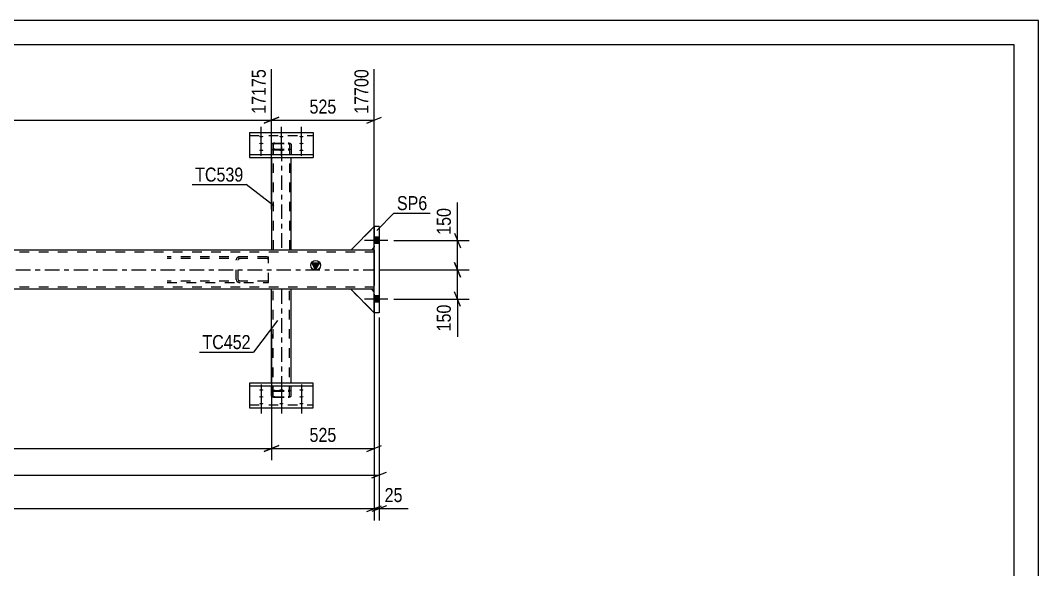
# Model space of a CAD drawing. Header units: millimetres. Extents: x -63 to 778, y -435 to 159.
# Drawn here: x 570.2 to 778.4, y 47.2 to 159.5 of the extents above; entities that cross this region are included whole.
import ezdxf

# ---------------------------------------------------------------- set-up
doc = ezdxf.new("R2010")
doc.units = ezdxf.units.MM
doc.linetypes.add('DXK_LINE_DOT2', pattern=[3.9198, 1.9599, -1.9599])
doc.linetypes.add('DXK_LINE_DOT3', pattern=[5.9187, 2.979, -0.9799, 0.9799, -0.9799])
doc.styles.add('Arial Narrow', font='ARIALN.TTF', dxfattribs={"height": 0.2})

# ---------------------------------------------------------------- blocks, each defined once
blk = doc.blocks.new('Unknown-570387995-1162')
at = {"color": 5, "linetype": 'Continuous'}
for p, q in [((778.37, 159.5), (-62.63, 159.5)), ((778.37, -434.5), (778.37, 159.5)), ((773.37, 154.5), (-57.63, 154.5)), ((773.37, -429.5), (773.37, 154.5))]:
    blk.add_line(p, q, dxfattribs=at)
blk = doc.blocks.new('Part-570387995-4173 - 4102')
at = {"linetype": 'Continuous'}
blk.add_hatch(color=2, dxfattribs=at).paths.add_polyline_path([(630.54, 108.53), (629.74, 109.93), (631.34, 109.93)])
at = {"color": 2, "linetype": 'Continuous'}
for p, q in [((621.55, 112.53), (385.53, 112.53)), ((637.74, 112.53), (625.53, 112.53)), ((642.54, 112.53), (641.94, 112.53)), ((642.54, 111.73), (642.54, 105.33)), ((630.54, 108.53), (629.74, 109.93)), ((629.74, 109.93), (631.34, 109.93)), ((631.34, 109.93), (630.54, 108.53)), ((621.55, 104.53), (385.53, 104.53)), ((637.74, 104.53), (625.53, 104.53)), ((642.54, 104.53), (641.94, 104.53))]:
    blk.add_line(p, q, dxfattribs=at)
at = {"color": 7, "linetype": 'DXK_LINE_DOT2'}
for p, q in [((625.53, 112.53), (621.55, 112.53)), ((641.94, 112.53), (637.74, 112.53)), ((642.54, 112.53), (642.54, 111.73)), ((642.54, 112.53), (642.54, 112.3)), ((642.54, 112.13), (12.9, 112.13)), ((642.54, 104.93), (12.9, 104.93)), ((625.53, 104.53), (621.55, 104.53)), ((641.94, 104.53), (637.74, 104.53)), ((642.54, 104.53), (642.54, 105.33))]:
    blk.add_line(p, q, dxfattribs=at)
at = {"color": 7, "linetype": 'DXK_LINE_DOT3'}
blk.add_line((12.9, 108.53), (642.54, 108.53), dxfattribs=at)
at = {"color": 2, "linetype": 'Continuous'}
blk.add_circle((630.54, 109.43), 1, dxfattribs=at)
blk = doc.blocks.new('Part-570387995-4179 - 4102')
at = {"color": 2, "linetype": 'Continuous'}
for p, q in [((637.74, 112.53), (642.54, 117.33)), ((641.94, 112.53), (637.74, 112.53)), ((642.54, 113.13), (641.94, 112.53))]:
    blk.add_line(p, q, dxfattribs=at)
at = {"color": 7, "linetype": 'DXK_LINE_DOT2'}
blk.add_line((642.54, 113.13), (642.54, 117.33), dxfattribs=at)
blk = doc.blocks.new('Part-570387995-4244 - 4102')
at = {"color": 2, "linetype": 'Continuous'}
for p, q in [((617.04, 136.55), (630.04, 136.55)), ((617.04, 136.55), (617.04, 131.5)), ((630.04, 136.55), (630.04, 131.5)), ((617.04, 132.1), (630.04, 132.1)), ((617.04, 131.5), (630.04, 131.5))]:
    blk.add_line(p, q, dxfattribs=at)
at = {"color": 7, "linetype": 'DXK_LINE_DOT2'}
blk.add_line((617.04, 135.95), (630.04, 135.95), dxfattribs=at)
blk = doc.blocks.new('Part-570387995-4185 - 4102')
at = {"color": 7, "linetype": 'DXK_LINE_DOT2'}
for p, q in [((641.94, 104.53), (637.74, 104.53)), ((637.74, 104.53), (642.54, 99.73)), ((642.54, 103.93), (641.94, 104.53)), ((642.54, 99.73), (642.54, 103.93))]:
    blk.add_line(p, q, dxfattribs=at)
blk = doc.blocks.new('Bolt-570387995-4123 - 4102')
at = {"linetype": 'Continuous'}
for points in [[(642.54, 115.19), (642.54, 113.87), (643.54, 113.87), (643.54, 115.19)], [(642.54, 115.19), (642.54, 113.87), (643.54, 113.87), (643.54, 115.19)], [(642.54, 103.19), (642.54, 101.87), (643.54, 101.87), (643.54, 103.19)], [(642.54, 103.19), (642.54, 101.87), (643.54, 101.87), (643.54, 103.19)]]:
    blk.add_hatch(color=1, dxfattribs=at).paths.add_polyline_path(points)
at = {"color": 1, "linetype": 'Continuous'}
for p, q in [((645.3, 114.53), (640.54, 114.53)), ((645.3, 114.53), (640.54, 114.53)), ((643.54, 115.19), (642.54, 115.19)), ((643.54, 115.19), (642.54, 115.19)), ((643.54, 113.87), (642.54, 113.87)), ((643.54, 113.87), (642.54, 113.87)), ((645.3, 102.53), (640.54, 102.53)), ((645.3, 102.53), (640.54, 102.53)), ((643.54, 103.19), (642.54, 103.19)), ((643.54, 103.19), (642.54, 103.19)), ((643.54, 101.87), (642.54, 101.87)), ((643.54, 101.87), (642.54, 101.87))]:
    blk.add_line(p, q, dxfattribs=at)
blk = doc.blocks.new('Part-570387995-4188 - 4102')
at = {"color": 2, "linetype": 'Continuous'}
for p, q in [((641.94, 104.53), (637.74, 104.53)), ((637.74, 104.53), (642.54, 99.73)), ((642.54, 103.93), (641.94, 104.53))]:
    blk.add_line(p, q, dxfattribs=at)
at = {"color": 7, "linetype": 'DXK_LINE_DOT2'}
blk.add_line((642.54, 99.73), (642.54, 103.93), dxfattribs=at)
blk = doc.blocks.new('Bolt-570387995-4124 - 4102')
at = {"linetype": 'Continuous'}
for points in [[(619.44, 135.58), (619.35, 135.58), (619.26, 135.59), (619.18, 135.61), (619.11, 135.63), (619.06, 135.66), (619.02, 135.68), (619, 135.71), (619, 135.75), (619.02, 135.78), (619.06, 135.81), (619.11, 135.83), (619.18, 135.85), (619.26, 135.87), (619.35, 135.88), (619.44, 135.88), (619.53, 135.88), (619.62, 135.87), (619.7, 135.85), (619.77, 135.83), (619.82, 135.81), (619.86, 135.78), (619.88, 135.75), (619.88, 135.71), (619.86, 135.68), (619.82, 135.66), (619.77, 135.63), (619.7, 135.61), (619.62, 135.59), (619.53, 135.58)], [(623.54, 135.58), (623.45, 135.58), (623.36, 135.59), (623.28, 135.61), (623.21, 135.63), (623.16, 135.66), (623.12, 135.68), (623.1, 135.71), (623.1, 135.75), (623.12, 135.78), (623.16, 135.81), (623.21, 135.83), (623.28, 135.85), (623.36, 135.87), (623.45, 135.88), (623.54, 135.88), (623.63, 135.88), (623.72, 135.87), (623.8, 135.85), (623.87, 135.83), (623.92, 135.81), (623.96, 135.78), (623.98, 135.75), (623.98, 135.71), (623.96, 135.68), (623.92, 135.66), (623.87, 135.63), (623.8, 135.61), (623.72, 135.59), (623.63, 135.58)], [(627.64, 135.58), (627.55, 135.58), (627.46, 135.59), (627.38, 135.61), (627.31, 135.63), (627.26, 135.66), (627.22, 135.68), (627.2, 135.71), (627.2, 135.75), (627.22, 135.78), (627.26, 135.81), (627.31, 135.83), (627.38, 135.85), (627.46, 135.87), (627.55, 135.88), (627.64, 135.88), (627.73, 135.88), (627.82, 135.87), (627.9, 135.85), (627.97, 135.83), (628.02, 135.81), (628.06, 135.78), (628.08, 135.75), (628.08, 135.71), (628.06, 135.68), (628.02, 135.66), (627.97, 135.63), (627.9, 135.61), (627.82, 135.59), (627.73, 135.58)], [(619.44, 134.18), (619.35, 134.18), (619.26, 134.19), (619.18, 134.21), (619.11, 134.23), (619.06, 134.25), (619.02, 134.28), (619, 134.31), (619, 134.34), (619.02, 134.37), (619.06, 134.4), (619.11, 134.43), (619.18, 134.45), (619.26, 134.47), (619.35, 134.48), (619.44, 134.48), (619.53, 134.48), (619.62, 134.47), (619.7, 134.45), (619.77, 134.43), (619.82, 134.4), (619.86, 134.37), (619.88, 134.34), (619.88, 134.31), (619.86, 134.28), (619.82, 134.25), (619.77, 134.23), (619.7, 134.21), (619.62, 134.19), (619.53, 134.18)], [(627.64, 134.18), (627.55, 134.18), (627.46, 134.19), (627.38, 134.21), (627.31, 134.23), (627.26, 134.25), (627.22, 134.28), (627.2, 134.31), (627.2, 134.34), (627.22, 134.37), (627.26, 134.4), (627.31, 134.43), (627.38, 134.45), (627.46, 134.47), (627.55, 134.48), (627.64, 134.48), (627.73, 134.48), (627.82, 134.47), (627.9, 134.45), (627.97, 134.43), (628.02, 134.4), (628.06, 134.37), (628.08, 134.34), (628.08, 134.31), (628.06, 134.28), (628.02, 134.25), (627.97, 134.23), (627.9, 134.21), (627.82, 134.19), (627.73, 134.18)], [(619.44, 132.78), (619.35, 132.78), (619.26, 132.79), (619.18, 132.8), (619.11, 132.82), (619.06, 132.85), (619.02, 132.88), (619, 132.91), (619, 132.94), (619.02, 132.97), (619.06, 133), (619.11, 133.03), (619.18, 133.05), (619.26, 133.06), (619.35, 133.07), (619.44, 133.08), (619.53, 133.07), (619.62, 133.06), (619.7, 133.05), (619.77, 133.03), (619.82, 133), (619.86, 132.97), (619.88, 132.94), (619.88, 132.91), (619.86, 132.88), (619.82, 132.85), (619.77, 132.82), (619.7, 132.8), (619.62, 132.79), (619.53, 132.78)], [(623.54, 132.78), (623.45, 132.78), (623.36, 132.79), (623.28, 132.8), (623.21, 132.82), (623.16, 132.85), (623.12, 132.88), (623.1, 132.91), (623.1, 132.94), (623.12, 132.97), (623.16, 133), (623.21, 133.03), (623.28, 133.05), (623.36, 133.06), (623.45, 133.07), (623.54, 133.08), (623.63, 133.07), (623.72, 133.06), (623.8, 133.05), (623.87, 133.03), (623.92, 133), (623.96, 132.97), (623.98, 132.94), (623.98, 132.91), (623.96, 132.88), (623.92, 132.85), (623.87, 132.82), (623.8, 132.8), (623.72, 132.79), (623.63, 132.78)], [(627.64, 132.78), (627.55, 132.78), (627.46, 132.79), (627.38, 132.8), (627.31, 132.82), (627.26, 132.85), (627.22, 132.88), (627.2, 132.91), (627.2, 132.94), (627.22, 132.97), (627.26, 133), (627.31, 133.03), (627.38, 133.05), (627.46, 133.06), (627.55, 133.07), (627.64, 133.08), (627.73, 133.07), (627.82, 133.06), (627.9, 133.05), (627.97, 133.03), (628.02, 133), (628.06, 132.97), (628.08, 132.94), (628.08, 132.91), (628.06, 132.88), (628.02, 132.85), (627.97, 132.82), (627.9, 132.8), (627.82, 132.79), (627.73, 132.78)]]:
    blk.add_hatch(color=1, dxfattribs=at).paths.add_polyline_path(points)
at = {"color": 1, "linetype": 'Continuous'}
for p, q in [((619.44, 134.64), (619.44, 137.76)), ((623.54, 134.64), (623.54, 137.76)), ((627.64, 134.64), (627.64, 137.76)), ((619.44, 133.24), (619.44, 136.36)), ((627.64, 133.24), (627.64, 136.36)), ((619.44, 131.84), (619.44, 134.96)), ((623.54, 131.84), (623.54, 134.96)), ((627.64, 131.84), (627.64, 134.96))]:
    blk.add_line(p, q, dxfattribs=at)
blk = doc.blocks.new('Bolt-570387995-4125 - 4102')
at = {"linetype": 'Continuous'}
for points in [[(619.44, 84.1), (619.53, 84.09), (619.62, 84.08), (619.7, 84.07), (619.77, 84.05), (619.82, 84.02), (619.86, 83.99), (619.88, 83.96), (619.88, 83.93), (619.86, 83.9), (619.82, 83.87), (619.77, 83.85), (619.7, 83.82), (619.62, 83.81), (619.53, 83.8), (619.44, 83.8), (619.35, 83.8), (619.26, 83.81), (619.18, 83.82), (619.11, 83.85), (619.06, 83.87), (619.02, 83.9), (619, 83.93), (619, 83.96), (619.02, 83.99), (619.06, 84.02), (619.11, 84.05), (619.18, 84.07), (619.26, 84.08), (619.35, 84.09)], [(623.54, 84.1), (623.63, 84.09), (623.72, 84.08), (623.8, 84.07), (623.87, 84.05), (623.92, 84.02), (623.96, 83.99), (623.98, 83.96), (623.98, 83.93), (623.96, 83.9), (623.92, 83.87), (623.87, 83.85), (623.8, 83.82), (623.72, 83.81), (623.63, 83.8), (623.54, 83.8), (623.45, 83.8), (623.36, 83.81), (623.28, 83.82), (623.21, 83.85), (623.16, 83.87), (623.12, 83.9), (623.1, 83.93), (623.1, 83.96), (623.12, 83.99), (623.16, 84.02), (623.21, 84.05), (623.28, 84.07), (623.36, 84.08), (623.45, 84.09)], [(627.64, 84.1), (627.73, 84.09), (627.82, 84.08), (627.9, 84.07), (627.97, 84.05), (628.02, 84.02), (628.06, 83.99), (628.08, 83.96), (628.08, 83.93), (628.06, 83.9), (628.02, 83.87), (627.97, 83.85), (627.9, 83.82), (627.82, 83.81), (627.73, 83.8), (627.64, 83.8), (627.55, 83.8), (627.46, 83.81), (627.38, 83.82), (627.31, 83.85), (627.26, 83.87), (627.22, 83.9), (627.2, 83.93), (627.2, 83.96), (627.22, 83.99), (627.26, 84.02), (627.31, 84.05), (627.38, 84.07), (627.46, 84.08), (627.55, 84.09)], [(619.44, 82.69), (619.53, 82.69), (619.62, 82.68), (619.7, 82.67), (619.77, 82.64), (619.82, 82.62), (619.86, 82.59), (619.88, 82.56), (619.88, 82.53), (619.86, 82.5), (619.82, 82.47), (619.77, 82.44), (619.7, 82.42), (619.62, 82.41), (619.53, 82.4), (619.44, 82.39), (619.35, 82.4), (619.26, 82.41), (619.18, 82.42), (619.11, 82.44), (619.06, 82.47), (619.02, 82.5), (619, 82.53), (619, 82.56), (619.02, 82.59), (619.06, 82.62), (619.11, 82.64), (619.18, 82.67), (619.26, 82.68), (619.35, 82.69)], [(619.44, 81.29), (619.53, 81.29), (619.62, 81.28), (619.7, 81.26), (619.77, 81.24), (619.82, 81.22), (619.86, 81.19), (619.88, 81.16), (619.88, 81.13), (619.86, 81.09), (619.82, 81.07), (619.77, 81.04), (619.7, 81.02), (619.62, 81), (619.53, 80.99), (619.44, 80.99), (619.35, 80.99), (619.26, 81), (619.18, 81.02), (619.11, 81.04), (619.06, 81.07), (619.02, 81.09), (619, 81.13), (619, 81.16), (619.02, 81.19), (619.06, 81.22), (619.11, 81.24), (619.18, 81.26), (619.26, 81.28), (619.35, 81.29)], [(623.54, 81.29), (623.63, 81.29), (623.72, 81.28), (623.8, 81.26), (623.87, 81.24), (623.92, 81.22), (623.96, 81.19), (623.98, 81.16), (623.98, 81.13), (623.96, 81.09), (623.92, 81.07), (623.87, 81.04), (623.8, 81.02), (623.72, 81), (623.63, 80.99), (623.54, 80.99), (623.45, 80.99), (623.36, 81), (623.28, 81.02), (623.21, 81.04), (623.16, 81.07), (623.12, 81.09), (623.1, 81.13), (623.1, 81.16), (623.12, 81.19), (623.16, 81.22), (623.21, 81.24), (623.28, 81.26), (623.36, 81.28), (623.45, 81.29)], [(627.64, 82.69), (627.73, 82.69), (627.82, 82.68), (627.9, 82.67), (627.97, 82.64), (628.02, 82.62), (628.06, 82.59), (628.08, 82.56), (628.08, 82.53), (628.06, 82.5), (628.02, 82.47), (627.97, 82.44), (627.9, 82.42), (627.82, 82.41), (627.73, 82.4), (627.64, 82.39), (627.55, 82.4), (627.46, 82.41), (627.38, 82.42), (627.31, 82.44), (627.26, 82.47), (627.22, 82.5), (627.2, 82.53), (627.2, 82.56), (627.22, 82.59), (627.26, 82.62), (627.31, 82.64), (627.38, 82.67), (627.46, 82.68), (627.55, 82.69)], [(627.64, 81.29), (627.73, 81.29), (627.82, 81.28), (627.9, 81.26), (627.97, 81.24), (628.02, 81.22), (628.06, 81.19), (628.08, 81.16), (628.08, 81.13), (628.06, 81.09), (628.02, 81.07), (627.97, 81.04), (627.9, 81.02), (627.82, 81), (627.73, 80.99), (627.64, 80.99), (627.55, 80.99), (627.46, 81), (627.38, 81.02), (627.31, 81.04), (627.26, 81.07), (627.22, 81.09), (627.2, 81.13), (627.2, 81.16), (627.22, 81.19), (627.26, 81.22), (627.31, 81.24), (627.38, 81.26), (627.46, 81.28), (627.55, 81.29)]]:
    blk.add_hatch(color=1, dxfattribs=at).paths.add_polyline_path(points)
at = {"color": 1, "linetype": 'Continuous'}
for p, q in [((619.44, 85.04), (619.44, 81.92)), ((619.44, 83.63), (619.44, 80.51)), ((623.54, 85.04), (623.54, 81.92)), ((627.64, 85.04), (627.64, 81.92)), ((627.64, 83.63), (627.64, 80.51)), ((619.44, 82.23), (619.44, 79.11)), ((623.54, 82.23), (623.54, 79.11)), ((627.64, 82.23), (627.64, 79.11))]:
    blk.add_line(p, q, dxfattribs=at)
blk = doc.blocks.new('Part-570387995-4191 - 4102')
at = {"color": 7, "linetype": 'DXK_LINE_DOT2'}
for p, q in [((641.94, 104.53), (637.74, 104.53)), ((637.74, 104.53), (642.54, 99.73)), ((642.54, 103.93), (641.94, 104.53)), ((642.54, 99.73), (642.54, 103.93))]:
    blk.add_line(p, q, dxfattribs=at)
blk = doc.blocks.new('Part-570387995-4259 - 4102')
at = {"color": 7, "linetype": 'DXK_LINE_DOT2'}
for p, q in [((621.59, 134.28), (621.54, 134.19)), ((621.54, 134.19), (621.54, 131.5)), ((621.54, 133.26), (621.59, 133.18)), ((621.73, 134.35), (621.59, 134.28)), ((621.94, 134.39), (621.73, 134.35)), ((621.86, 134.19), (621.88, 134.23)), ((621.86, 134.19), (621.86, 112.53)), ((621.88, 133.22), (621.86, 133.26)), ((621.88, 134.23), (621.95, 134.27)), ((622.18, 134.41), (621.94, 134.39)), ((621.95, 134.27), (622.06, 134.29)), ((622.06, 134.29), (622.18, 134.3)), ((622.18, 134.41), (624.9, 134.41)), ((622.18, 134.3), (624.9, 134.3)), ((625.14, 134.39), (624.9, 134.41)), ((624.9, 134.3), (625.02, 134.29)), ((625.02, 134.29), (625.13, 134.27)), ((625.13, 134.27), (625.2, 134.23)), ((625.35, 134.35), (625.14, 134.39)), ((625.2, 134.23), (625.22, 134.19)), ((625.22, 133.26), (625.2, 133.22)), ((625.22, 134.19), (625.22, 112.53)), ((625.49, 134.28), (625.35, 134.35)), ((625.54, 134.19), (625.49, 134.28)), ((625.49, 133.18), (625.54, 133.26)), ((625.54, 134.19), (625.54, 131.5)), ((621.59, 133.18), (621.73, 133.11)), ((621.73, 133.11), (621.94, 133.06)), ((621.95, 133.18), (621.88, 133.22)), ((621.94, 133.06), (622.18, 133.04)), ((622.06, 133.16), (621.95, 133.18)), ((622.18, 133.15), (622.06, 133.16)), ((622.18, 133.15), (624.9, 133.15)), ((622.18, 133.04), (624.9, 133.04)), ((625.02, 133.16), (624.9, 133.15)), ((624.9, 133.04), (625.14, 133.06)), ((625.13, 133.18), (625.02, 133.16)), ((625.2, 133.22), (625.13, 133.18)), ((625.14, 133.06), (625.35, 133.11)), ((625.35, 133.11), (625.49, 133.18)), ((621.55, 112.53), (621.54, 112.53)), ((621.54, 112.53), (621.55, 112.53)), ((625.2, 112.53), (625.22, 112.53)), ((625.53, 112.53), (625.54, 112.53)), ((625.54, 112.53), (625.53, 112.53))]:
    blk.add_line(p, q, dxfattribs=at)
at = {"color": 7, "linetype": 'DXK_LINE_DOT3'}
blk.add_line((623.54, 133.73), (623.54, 112.53), dxfattribs=at)
at = {"color": 2, "linetype": 'Continuous'}
for p, q in [((621.54, 131.5), (621.54, 112.53)), ((625.54, 112.53), (625.54, 131.5)), ((625.49, 112.53), (621.55, 112.53)), ((625.53, 112.53), (625.49, 112.53))]:
    blk.add_line(p, q, dxfattribs=at)
blk = doc.blocks.new('Part-570387995-4176 - 4102')
at = {"color": 7, "linetype": 'DXK_LINE_DOT2'}
for p, q in [((637.74, 112.53), (642.54, 117.33)), ((642.54, 117.33), (642.54, 113.13)), ((641.94, 112.53), (637.74, 112.53)), ((642.54, 113.13), (641.94, 112.53))]:
    blk.add_line(p, q, dxfattribs=at)
blk = doc.blocks.new('Part-570387995-4182 - 4102')
at = {"color": 7, "linetype": 'DXK_LINE_DOT2'}
for p, q in [((637.74, 112.53), (642.54, 117.33)), ((642.54, 117.33), (642.54, 113.13)), ((641.94, 112.53), (637.74, 112.53)), ((642.54, 113.13), (641.94, 112.53))]:
    blk.add_line(p, q, dxfattribs=at)
blk = doc.blocks.new('Part-570387995-4221 - 4102')
at = {"color": 2, "linetype": 'Continuous'}
for p, q in [((642.54, 99.73), (642.54, 117.33)), ((643.54, 117.33), (642.54, 117.33)), ((643.54, 117.33), (643.54, 99.73)), ((643.54, 99.73), (642.54, 99.73))]:
    blk.add_line(p, q, dxfattribs=at)
blk = doc.blocks.new('Part-570387995-4245 - 4102')
at = {"color": 2, "linetype": 'Continuous'}
for p, q in [((630.04, 85.37), (617.04, 85.37)), ((617.04, 85.37), (617.04, 80.32)), ((630.04, 80.32), (630.04, 85.37)), ((617.04, 84.77), (630.04, 84.77)), ((617.04, 80.32), (630.04, 80.32))]:
    blk.add_line(p, q, dxfattribs=at)
at = {"color": 7, "linetype": 'DXK_LINE_DOT2'}
blk.add_line((617.04, 80.92), (630.04, 80.92), dxfattribs=at)
blk = doc.blocks.new('Part-570387995-4250 - 4102')
at = {"color": 2, "linetype": 'Continuous'}
for p, q in [((621.54, 85.37), (621.54, 104.53)), ((625.53, 104.53), (621.55, 104.53)), ((625.54, 85.37), (625.54, 104.53))]:
    blk.add_line(p, q, dxfattribs=at)
at = {"color": 7, "linetype": 'DXK_LINE_DOT2'}
for p, q in [((621.55, 104.53), (621.54, 104.53)), ((621.54, 104.53), (621.55, 104.53)), ((621.86, 82.68), (621.86, 104.53)), ((625.13, 104.53), (625.14, 104.53)), ((625.2, 104.53), (625.22, 104.53)), ((625.22, 82.68), (625.22, 104.53)), ((625.54, 104.53), (625.53, 104.53)), ((625.54, 104.53), (625.53, 104.53)), ((621.54, 82.68), (621.54, 85.37)), ((625.54, 82.68), (625.54, 85.37)), ((621.59, 83.69), (621.54, 83.61)), ((621.73, 83.76), (621.59, 83.69)), ((621.94, 83.81), (621.73, 83.76)), ((621.86, 83.61), (621.88, 83.65)), ((621.88, 83.65), (621.95, 83.69)), ((622.18, 83.83), (621.94, 83.81)), ((621.95, 83.69), (622.06, 83.71)), ((622.06, 83.71), (622.18, 83.72)), ((622.18, 83.83), (624.9, 83.83)), ((622.18, 83.72), (624.9, 83.72)), ((625.14, 83.81), (624.9, 83.83)), ((624.9, 83.72), (625.02, 83.71)), ((625.02, 83.71), (625.13, 83.69)), ((625.13, 83.69), (625.2, 83.65)), ((625.35, 83.76), (625.14, 83.81)), ((625.2, 83.65), (625.22, 83.61)), ((625.49, 83.69), (625.35, 83.76)), ((625.54, 83.61), (625.49, 83.69)), ((621.54, 82.68), (621.59, 82.6)), ((621.59, 82.6), (621.73, 82.53)), ((621.73, 82.53), (621.94, 82.48)), ((621.88, 82.64), (621.86, 82.68)), ((621.95, 82.6), (621.88, 82.64)), ((621.94, 82.48), (622.18, 82.46)), ((622.06, 82.58), (621.95, 82.6)), ((622.18, 82.57), (622.06, 82.58)), ((622.18, 82.57), (624.9, 82.57)), ((622.18, 82.46), (624.9, 82.46)), ((625.02, 82.58), (624.9, 82.57)), ((624.9, 82.46), (625.14, 82.48)), ((625.13, 82.6), (625.02, 82.58)), ((625.2, 82.64), (625.13, 82.6)), ((625.14, 82.48), (625.35, 82.53)), ((625.22, 82.68), (625.2, 82.64)), ((625.35, 82.53), (625.49, 82.6)), ((625.49, 82.6), (625.54, 82.68))]:
    blk.add_line(p, q, dxfattribs=at)
at = {"color": 7, "linetype": 'DXK_LINE_DOT3'}
blk.add_line((623.54, 104.53), (623.54, 83.15), dxfattribs=at)
blk = doc.blocks.new('Part-570387995-4278 - 4102')
at = {"color": 7, "linetype": 'DXK_LINE_DOT2'}
for p, q in [((620.64, 111.17), (600.22, 111.17)), ((620.64, 110.85), (600.22, 110.85)), ((614.34, 110.78), (614.27, 110.53)), ((614.27, 106.53), (614.27, 110.53)), ((614.71, 110.53), (614.75, 110.65)), ((614.71, 106.53), (614.71, 110.53)), ((615.15, 111.17), (614.82, 111.12)), ((614.98, 110.83), (615.15, 110.85)), ((620.64, 111.17), (620.9, 111.13)), ((620.64, 110.85), (620.81, 110.83)), ((620.81, 110.83), (620.9, 110.78)), ((620.9, 105.93), (620.9, 111.13)), ((620.64, 106.21), (600.22, 106.21)), ((614.27, 106.53), (614.34, 106.29)), ((614.75, 106.41), (614.71, 106.53)), ((615.15, 106.21), (614.98, 106.24)), ((620.81, 106.24), (620.64, 106.21)), ((620.9, 106.28), (620.81, 106.24)), ((600.22, 105.89), (620.64, 105.89)), ((614.82, 105.94), (615.15, 105.89)), ((620.64, 105.89), (620.9, 105.93))]:
    blk.add_line(p, q, dxfattribs=at)
for centre, radius, start, end in [((615.02, 110.35), 0.802, 104.5547, 147.5896), ((615.08, 110.44), 0.401, 104.5547, 147.5896), ((615.02, 106.72), 0.802, 212.4104, 255.4453), ((615.08, 106.62), 0.401, 212.4104, 255.4453)]:
    blk.add_arc(centre, radius, start, end, dxfattribs=at)
blk = doc.blocks.new('StraightDimension-570387995-4306 - 4102')
at = {"color": 7, "linetype": 'Continuous'}
for p, q in [((642.54, 98.73), (642.54, 57.29)), ((643.54, 98.73), (643.54, 57.29)), ((641.04, 59.09), (644.04, 60.29)), ((645.04, 60.29), (642.04, 59.09)), ((642.54, 59.69), (643.54, 59.69))]:
    blk.add_line(p, q, dxfattribs=at)
at = {"color": 0}
blk.add_wipeout([(648.92, 60.44), (648.92, 64.64), (644.06, 64.64), (644.06, 60.44)], dxfattribs=at)
at = {"color": 7, "linetype": 'Continuous'}
blk.add_line((643.54, 59.69), (649.45, 59.69), dxfattribs=at)
blk.add_line((643.54, 59.69), (649.45, 59.69), dxfattribs=at)
at = {"color": 3, "style": 'Arial Narrow'}
blk.add_text('25', height=2.863, dxfattribs=at).set_placement((644.66, 61.04))
blk = doc.blocks.new('StraightDimension-570387995-4323 - 4102')
at = {"color": 7, "linetype": 'Continuous'}
for p, q in [((642.54, 98.73), (642.54, 57.29)), ((0, 59.69), (642.54, 59.69)), ((641.04, 59.09), (644.04, 60.29))]:
    blk.add_line(p, q, dxfattribs=at)
blk = doc.blocks.new('StraightDimension-570387995-4365 - 4102')
at = {"color": 7, "linetype": 'Continuous'}
for p, q in [((643.54, 108.53), (661.94, 108.53)), ((658.94, 110.03), (660.14, 107.03)), ((659.54, 102.53), (659.54, 108.53)), ((646.54, 102.53), (661.94, 102.53)), ((660.14, 101.03), (658.94, 104.03))]:
    blk.add_line(p, q, dxfattribs=at)
at = {"color": 0}
blk.add_wipeout([(658.79, 102.01), (654.59, 102.01), (654.59, 95.32), (658.79, 95.32)], dxfattribs=at)
at = {"color": 7, "linetype": 'Continuous'}
blk.add_line((659.54, 102.53), (659.54, 94.8), dxfattribs=at)
blk.add_line((659.54, 102.53), (659.54, 94.8), dxfattribs=at)
at = {"color": 3, "style": 'Arial Narrow'}
blk.add_text('150', height=2.863, rotation=90.0002, dxfattribs=at).set_placement((658.19, 95.92))
blk = doc.blocks.new('StraightDimension-570387995-4374 - 4102')
at = {"color": 7, "linetype": 'Continuous'}
for p, q in [((646.54, 114.53), (661.94, 114.53)), ((658.94, 116.03), (660.14, 113.03)), ((659.54, 108.53), (659.54, 114.53)), ((643.54, 108.53), (661.94, 108.53)), ((660.14, 107.03), (658.94, 110.03))]:
    blk.add_line(p, q, dxfattribs=at)
at = {"color": 0}
blk.add_wipeout([(658.79, 121.74), (654.59, 121.74), (654.59, 115.06), (658.79, 115.06)], dxfattribs=at)
at = {"color": 7, "linetype": 'Continuous'}
blk.add_line((659.54, 114.53), (659.54, 122.27), dxfattribs=at)
blk.add_line((659.54, 114.53), (659.54, 122.27), dxfattribs=at)
at = {"color": 3, "style": 'Arial Narrow'}
blk.add_text('150', height=2.863, rotation=90.0002, dxfattribs=at).set_placement((658.19, 115.66))
blk = doc.blocks.new('StraightDimension-570387995-4442 - 4102')
at = {"color": 7, "linetype": 'Continuous'}
for p, q in [((643.54, 98.73), (643.54, 64.17)), ((642.04, 65.97), (645.04, 67.17)), ((-1, 66.57), (643.54, 66.57))]:
    blk.add_line(p, q, dxfattribs=at)
blk = doc.blocks.new('StraightDimension-570387995-12778 - 4102')
at = {"color": 7, "linetype": 'Continuous'}
for p, q in [((642.54, 103.53), (642.54, 69.59)), ((621.54, 95.35), (621.54, 69.59)), ((623.04, 72.59), (620.04, 71.39)), ((621.54, 71.99), (642.54, 71.99)), ((641.04, 71.39), (644.04, 72.59))]:
    blk.add_line(p, q, dxfattribs=at)
at = {"color": 0}
blk.add_wipeout([(635.38, 72.74), (635.38, 76.94), (628.7, 76.94), (628.7, 72.74)], dxfattribs=at)
at = {"color": 3, "style": 'Arial Narrow'}
blk.add_text('525', height=2.863, dxfattribs=at).set_placement((629.3, 73.34))
blk = doc.blocks.new('StraightDimension-570387995-12779 - 4102')
at = {"color": 7, "linetype": 'Continuous'}
for p, q in [((621.54, 95.35), (621.54, 69.59)), ((381.54, 71.99), (621.54, 71.99)), ((620.04, 71.39), (623.04, 72.59))]:
    blk.add_line(p, q, dxfattribs=at)
blk = doc.blocks.new('StraightDimension-570387995-12883 - 4102')
at = {"color": 7, "linetype": 'Continuous'}
for p, q in [((621.54, 120.89), (621.54, 149.53)), ((642.54, 113.53), (642.54, 149.53)), ((623.04, 139.69), (620.04, 138.49)), ((641.04, 138.49), (644.04, 139.69)), ((621.54, 139.09), (642.54, 139.09))]:
    blk.add_line(p, q, dxfattribs=at)
at = {"color": 0, "linetype": 'Continuous'}
blk.add_wipeout([(641.94, 150.13), (637.74, 150.13), (637.74, 139.79), (641.94, 139.79)], dxfattribs=at)
at = {"color": 0}
blk.add_wipeout([(635.38, 139.84), (635.38, 144.04), (628.7, 144.04), (628.7, 139.84)], dxfattribs=at)
at = {"color": 3, "linetype": 'Continuous', "style": 'Arial Narrow'}
blk.add_text('17700', height=2.863, rotation=90.0002, dxfattribs=at).set_placement((641.34, 140.39))
at = {"color": 3, "style": 'Arial Narrow'}
blk.add_text('525', height=2.863, dxfattribs=at).set_placement((629.3, 140.44))
blk = doc.blocks.new('StraightDimension-570387995-12884 - 4102')
at = {"color": 7, "linetype": 'Continuous'}
for p, q in [((621.54, 120.89), (621.54, 149.53)), ((620.04, 138.49), (623.04, 139.69)), ((381.54, 139.09), (621.54, 139.09))]:
    blk.add_line(p, q, dxfattribs=at)
at = {"color": 0, "linetype": 'Continuous'}
blk.add_wipeout([(620.94, 150.13), (616.74, 150.13), (616.74, 139.79), (620.94, 139.79)], dxfattribs=at)
at = {"color": 3, "linetype": 'Continuous', "style": 'Arial Narrow'}
blk.add_text('17175', height=2.863, rotation=90.0002, dxfattribs=at).set_placement((620.34, 140.39))
blk = doc.blocks.new('Mark-570387995-4255 - 4102')
at = {"color": 0}
blk.add_wipeout([(615.78, 126.54), (615.78, 129.54), (605.91, 129.54), (605.91, 126.54)], dxfattribs=at)
blk.add_wipeout([(615.78, 126.54), (615.78, 129.54), (605.91, 129.54), (605.91, 126.54)], dxfattribs=at)
at = {"color": 30, "linetype": 'Continuous'}
for p in [(605.31, 125.94), (622.01, 121.57)]:
    blk.add_line(p, (616.38, 125.94), dxfattribs=at)
at = {"color": 3, "style": 'Arial Narrow'}
blk.add_text('TC539', height=2.863, dxfattribs=at).set_placement((605.91, 126.54))
blk = doc.blocks.new('Mark-570387995-4246 - 4102')
at = {"color": 0}
blk.add_wipeout([(617.26, 92.31), (617.26, 95.31), (607.4, 95.31), (607.4, 92.31)], dxfattribs=at)
blk.add_wipeout([(617.26, 92.31), (617.26, 95.31), (607.4, 95.31), (607.4, 92.31)], dxfattribs=at)
at = {"color": 30, "linetype": 'Continuous'}
for p in [(622.75, 98.13), (606.8, 91.71)]:
    blk.add_line(p, (617.86, 91.71), dxfattribs=at)
at = {"color": 3, "style": 'Arial Narrow'}
blk.add_text('TC452', height=2.863, dxfattribs=at).set_placement((607.4, 92.31))
blk = doc.blocks.new('Mark-570387995-4217 - 4102')
at = {"color": 0}
blk.add_wipeout([(653.38, 120.71), (653.38, 123.71), (647.17, 123.71), (647.17, 120.71)], dxfattribs=at)
blk.add_wipeout([(653.38, 120.71), (653.38, 123.71), (647.17, 123.71), (647.17, 120.71)], dxfattribs=at)
at = {"color": 30, "linetype": 'Continuous'}
for p, q in [((643.03, 116.57), (646.57, 120.11)), ((646.57, 120.11), (653.98, 120.11))]:
    blk.add_line(p, q, dxfattribs=at)
at = {"color": 3, "style": 'Arial Narrow'}
blk.add_text('SP6', height=2.863, dxfattribs=at).set_placement((647.17, 120.71))

msp = doc.modelspace()

# ---------------------------------------------------------------- block references
for name in ['Unknown-570387995-1162', 'Bolt-570387995-4124 - 4102', 'Part-570387995-4244 - 4102', 'Part-570387995-4259 - 4102', 'Part-570387995-4179 - 4102', 'Part-570387995-4176 - 4102', 'Part-570387995-4182 - 4102', 'Part-570387995-4221 - 4102', 'Bolt-570387995-4123 - 4102', 'Part-570387995-4173 - 4102', 'Part-570387995-4278 - 4102', 'Part-570387995-4250 - 4102', 'Part-570387995-4185 - 4102', 'Part-570387995-4188 - 4102', 'Part-570387995-4191 - 4102', 'Part-570387995-4245 - 4102', 'Bolt-570387995-4125 - 4102']:
    msp.add_blockref(name, (0, 0))

# ---------------------------------------------------------------- next in the draw order: block references
msp.add_blockref('StraightDimension-570387995-4306 - 4102', (0, 0))

# ---------------------------------------------------------------- next in the draw order: block references
msp.add_blockref('StraightDimension-570387995-4323 - 4102', (0, 0))

# ---------------------------------------------------------------- next in the draw order: block references
msp.add_blockref('StraightDimension-570387995-4365 - 4102', (0, 0))

# ---------------------------------------------------------------- next in the draw order: block references
for name in ['StraightDimension-570387995-4374 - 4102', 'StraightDimension-570387995-4442 - 4102']:
    msp.add_blockref(name, (0, 0))

# ---------------------------------------------------------------- next in the draw order: block references
for name in ['StraightDimension-570387995-12883 - 4102', 'StraightDimension-570387995-12778 - 4102']:
    msp.add_blockref(name, (0, 0))

# ---------------------------------------------------------------- next in the draw order: block references
for name in ['StraightDimension-570387995-12884 - 4102', 'Mark-570387995-4217 - 4102', 'StraightDimension-570387995-12779 - 4102']:
    msp.add_blockref(name, (0, 0))

# ---------------------------------------------------------------- next in the draw order: block references
for name in ['Mark-570387995-4255 - 4102', 'Mark-570387995-4246 - 4102']:
    msp.add_blockref(name, (0, 0))

doc.saveas('drawing.dxf')
